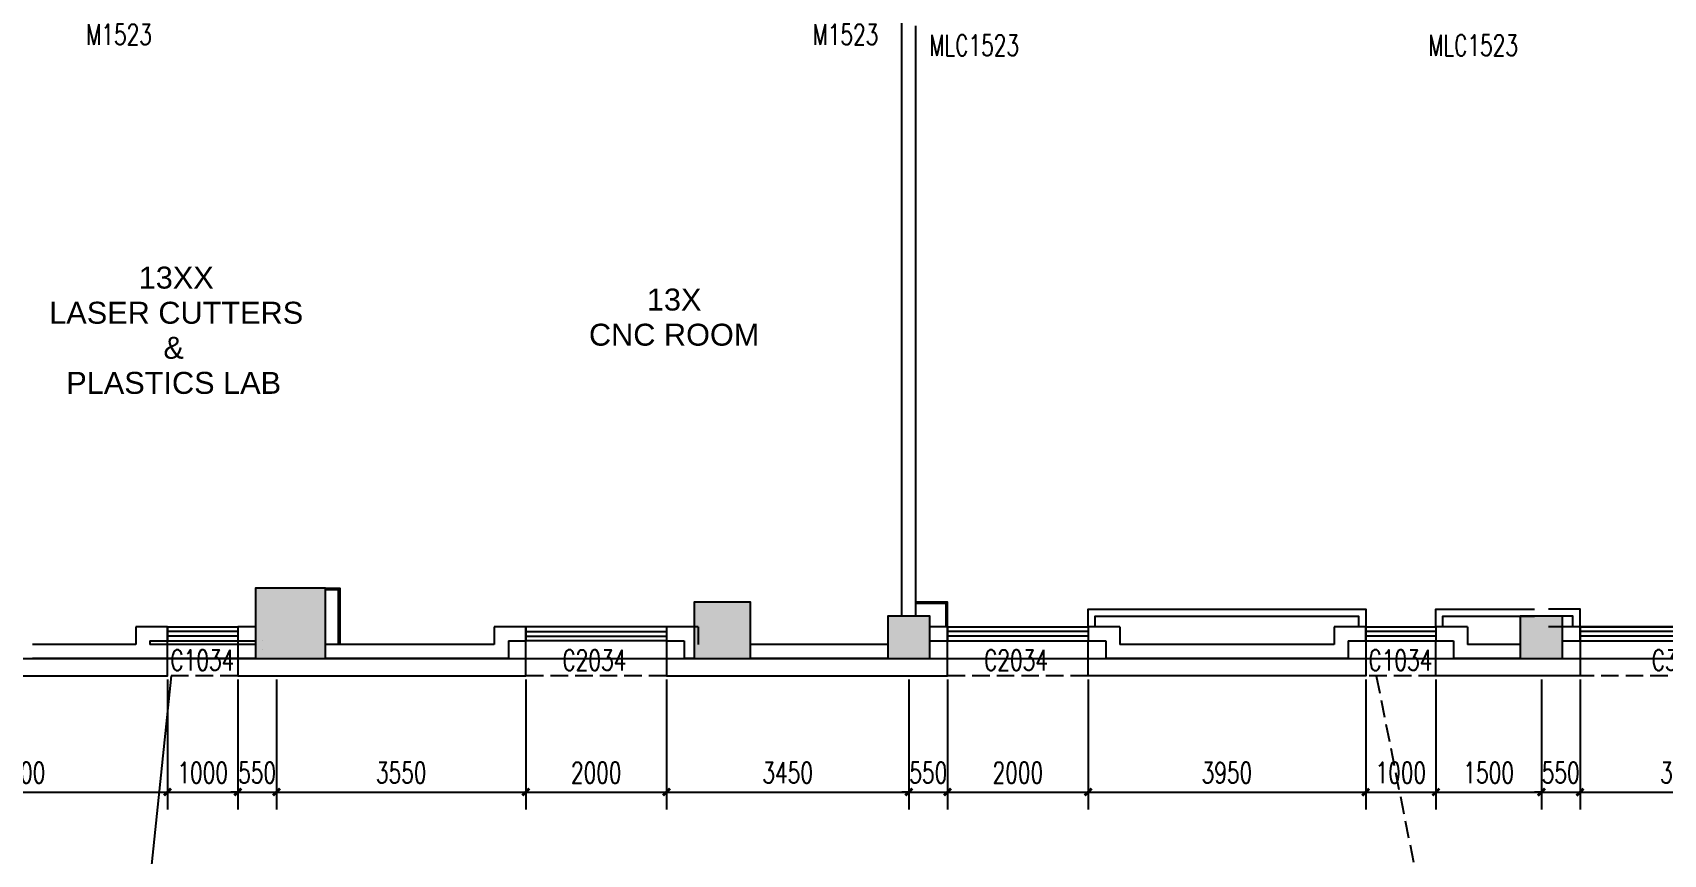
# Model space of a CAD drawing. Header units: inches. Extents: x -97096 to 280004, y -37912 to 97116.
# Drawn here: x 10030 to 33236, y -8789 to 2905 of the extents above; entities that cross this region are included whole.
import ezdxf
from ezdxf.enums import TextEntityAlignment as Align

# ---------------------------------------------------------------- set-up
doc = ezdxf.new("R2010")
doc.units = ezdxf.units.IN
doc.header["$LTSCALE"] = 1000
doc.header["$MEASUREMENT"] = 0
doc.linetypes.add('DASH', pattern=[0.35, 0.25, -0.1])
for name, color, linetype in [('A-DETL-NOTE', 1, 'Continuous'), ('an-furniture', 253, 'Continuous'), ('COLUMN', 2, 'Continuous'), ('PUB_DIM', 3, 'Continuous'), ('PUB_HATCH', 253, 'Continuous'), ('RAIL', 163, 'Continuous'), ('SEE', 5, 'Continuous'), ('SLAB', 60, 'Continuous'), ('STAIR', 3, 'Continuous'), ('SURFACE', 6, 'Continuous'), ('SURFACE-INT', 62, 'Continuous'), ('WALL', 2, 'Continuous'), ('WINDOW', 4, 'Continuous'), ('WINDOW_TEXT', 7, 'Continuous')]:
    doc.layers.add(name, color=color, linetype=linetype)
doc.styles.add('510p-01$0$Arial_2', font='arial.ttf', dxfattribs={"height": 6.392964})
doc.styles.add('_TCH_DIM_T3', font='SIMPLEX', dxfattribs={"width": 0.705882, "bigfont": 'GBCBIG'})
doc.styles.add('_TCH_WINDOW', font='SIMPLEX', dxfattribs={"bigfont": 'GBCBIG'})
doc.dimstyles.new('_TCH_ARCH&&100', dxfattribs={"dimtxt": 297.5, "dimasz": 100, "dimexe": 250, "dimexo": 300, "dimgap": 126.25, "dimtad": 1, "dimdec": 0, "dimzin": 0, "dimdsep": 46, "dimtxsty": '_TCH_DIM_T3', "dimblk": 'ARCHTICK', "dimcen": 0.09, "dimclrt": 7, "dimazin": 2, "dimtfac": 1, "dimtdec": 0, "dimtix": 1, "dimtmove": 2, "dimatfit": 3, "dimfxl": 1, "dimtolj": 1, "dimtzin": 0, "dimarcsym": 0})

# ---------------------------------------------------------------- blocks, each defined once
blk = doc.blocks.new('_ArchTick')
at = {"color": 0, "linetype": 'ByBlock', "const_width": 0.4}
blk.add_lwpolyline([(-0.5, -0.5), (0.5, 0.5)], dxfattribs=at)
blk = doc.blocks.new('*D334')
at = {"layer": 'Defpoints', "color": 0, "transparency": 16777216}
for p in [(32050, -6000), (35050, -6000), (35050, -7902)]:
    blk.add_point(p, dxfattribs=at)
at = {"layer": 'PUB_DIM', "color": 0, "lineweight": -2, "transparency": 16777216}
for p, q in [((32050, -6300), (32050, -8152)), ((35050, -6300), (35050, -8152)), ((32050, -7902), (35050, -7902))]:
    blk.add_line(p, q, dxfattribs=at)
at = {"layer": 'PUB_DIM', "color": 0, "lineweight": -2, "transparency": 16777216, "xscale": 100, "yscale": 100, "zscale": 100, "rotation": 180}
blk.add_blockref('_ArchTick', (32050, -7902), dxfattribs=at)
at = {"layer": 'PUB_DIM', "color": 0, "lineweight": -2, "transparency": 16777216, "xscale": 100, "yscale": 100, "zscale": 100}
blk.add_blockref('_ArchTick', (35050, -7902), dxfattribs=at)
at = {"layer": 'PUB_DIM', "color": 7, "transparency": 16777216, "insert": (33550, -7627), "char_height": 297.5, "attachment_point": 5, "style": '_TCH_DIM_T3'}
blk.add_mtext('\\A1;3000', dxfattribs=at)
blk = doc.blocks.new('*D335')
at = {"layer": 'Defpoints', "color": 0, "transparency": 16777216}
for p in [(31500, -6000), (32050, -6000), (32050, -7902)]:
    blk.add_point(p, dxfattribs=at)
at = {"layer": 'PUB_DIM', "color": 0, "lineweight": -2, "transparency": 16777216}
for p, q in [((31500, -6300), (31500, -8152)), ((32050, -6300), (32050, -8152)), ((31500, -7902), (31400, -7902)), ((31500, -7902), (32050, -7902)), ((32050, -7902), (32150, -7902))]:
    blk.add_line(p, q, dxfattribs=at)
at = {"layer": 'PUB_DIM', "color": 0, "lineweight": -2, "transparency": 16777216, "xscale": 100, "yscale": 100, "zscale": 100}
blk.add_blockref('_ArchTick', (31500, -7902), dxfattribs=at)
at = {"layer": 'PUB_DIM', "color": 0, "lineweight": -2, "transparency": 16777216, "xscale": 100, "yscale": 100, "zscale": 100, "rotation": 180}
blk.add_blockref('_ArchTick', (32050, -7902), dxfattribs=at)
at = {"layer": 'PUB_DIM', "color": 7, "transparency": 16777216, "insert": (31775, -7627), "char_height": 297.5, "attachment_point": 5, "style": '_TCH_DIM_T3'}
blk.add_mtext('\\A1;550', dxfattribs=at)
blk = doc.blocks.new('*D336')
at = {"layer": 'Defpoints', "color": 0, "transparency": 16777216}
for p in [(30000, -6000), (31500, -6000), (31500, -7902)]:
    blk.add_point(p, dxfattribs=at)
at = {"layer": 'PUB_DIM', "color": 0, "lineweight": -2, "transparency": 16777216}
for p, q in [((30000, -6300), (30000, -8152)), ((31500, -6300), (31500, -8152)), ((30000, -7902), (31500, -7902))]:
    blk.add_line(p, q, dxfattribs=at)
at = {"layer": 'PUB_DIM', "color": 0, "lineweight": -2, "transparency": 16777216, "xscale": 100, "yscale": 100, "zscale": 100, "rotation": 180}
blk.add_blockref('_ArchTick', (30000, -7902), dxfattribs=at)
at = {"layer": 'PUB_DIM', "color": 0, "lineweight": -2, "transparency": 16777216, "xscale": 100, "yscale": 100, "zscale": 100}
blk.add_blockref('_ArchTick', (31500, -7902), dxfattribs=at)
at = {"layer": 'PUB_DIM', "color": 7, "transparency": 16777216, "insert": (30750, -7627), "char_height": 297.5, "attachment_point": 5, "style": '_TCH_DIM_T3'}
blk.add_mtext('\\A1;1500', dxfattribs=at)
blk = doc.blocks.new('*D337')
at = {"layer": 'Defpoints', "color": 0, "transparency": 16777216}
for p in [(29000, -6000), (30000, -6000), (30000, -7902)]:
    blk.add_point(p, dxfattribs=at)
at = {"layer": 'PUB_DIM', "color": 0, "lineweight": -2, "transparency": 16777216}
for p, q in [((29000, -6300), (29000, -8152)), ((30000, -6300), (30000, -8152)), ((29000, -7902), (30000, -7902))]:
    blk.add_line(p, q, dxfattribs=at)
at = {"layer": 'PUB_DIM', "color": 0, "lineweight": -2, "transparency": 16777216, "xscale": 100, "yscale": 100, "zscale": 100, "rotation": 180}
blk.add_blockref('_ArchTick', (29000, -7902), dxfattribs=at)
at = {"layer": 'PUB_DIM', "color": 0, "lineweight": -2, "transparency": 16777216, "xscale": 100, "yscale": 100, "zscale": 100}
blk.add_blockref('_ArchTick', (30000, -7902), dxfattribs=at)
at = {"layer": 'PUB_DIM', "color": 7, "transparency": 16777216, "insert": (29500, -7627), "char_height": 297.5, "attachment_point": 5, "style": '_TCH_DIM_T3'}
blk.add_mtext('\\A1;1000', dxfattribs=at)
blk = doc.blocks.new('*D338')
at = {"layer": 'Defpoints', "color": 0, "transparency": 16777216}
for p in [(25050, -6000), (29000, -6000), (29000, -7902)]:
    blk.add_point(p, dxfattribs=at)
at = {"layer": 'PUB_DIM', "color": 0, "lineweight": -2, "transparency": 16777216}
for p, q in [((25050, -6300), (25050, -8152)), ((29000, -6300), (29000, -8152)), ((25050, -7902), (29000, -7902))]:
    blk.add_line(p, q, dxfattribs=at)
at = {"layer": 'PUB_DIM', "color": 0, "lineweight": -2, "transparency": 16777216, "xscale": 100, "yscale": 100, "zscale": 100, "rotation": 180}
blk.add_blockref('_ArchTick', (25050, -7902), dxfattribs=at)
at = {"layer": 'PUB_DIM', "color": 0, "lineweight": -2, "transparency": 16777216, "xscale": 100, "yscale": 100, "zscale": 100}
blk.add_blockref('_ArchTick', (29000, -7902), dxfattribs=at)
at = {"layer": 'PUB_DIM', "color": 7, "transparency": 16777216, "insert": (27025, -7627), "char_height": 297.5, "attachment_point": 5, "style": '_TCH_DIM_T3'}
blk.add_mtext('\\A1;3950', dxfattribs=at)
blk = doc.blocks.new('*D339')
at = {"layer": 'Defpoints', "color": 0, "transparency": 16777216}
for p in [(23050, -6000), (25050, -6000), (25050, -7902)]:
    blk.add_point(p, dxfattribs=at)
at = {"layer": 'PUB_DIM', "color": 0, "lineweight": -2, "transparency": 16777216}
for p, q in [((23050, -6300), (23050, -8152)), ((25050, -6300), (25050, -8152)), ((23050, -7902), (25050, -7902))]:
    blk.add_line(p, q, dxfattribs=at)
at = {"layer": 'PUB_DIM', "color": 0, "lineweight": -2, "transparency": 16777216, "xscale": 100, "yscale": 100, "zscale": 100, "rotation": 180}
blk.add_blockref('_ArchTick', (23050, -7902), dxfattribs=at)
at = {"layer": 'PUB_DIM', "color": 0, "lineweight": -2, "transparency": 16777216, "xscale": 100, "yscale": 100, "zscale": 100}
blk.add_blockref('_ArchTick', (25050, -7902), dxfattribs=at)
at = {"layer": 'PUB_DIM', "color": 7, "transparency": 16777216, "insert": (24050, -7627), "char_height": 297.5, "attachment_point": 5, "style": '_TCH_DIM_T3'}
blk.add_mtext('\\A1;2000', dxfattribs=at)
blk = doc.blocks.new('*D340')
at = {"layer": 'Defpoints', "color": 0, "transparency": 16777216}
for p in [(22500, -6000), (23050, -6000), (23050, -7902)]:
    blk.add_point(p, dxfattribs=at)
at = {"layer": 'PUB_DIM', "color": 0, "lineweight": -2, "transparency": 16777216}
for p, q in [((22500, -6300), (22500, -8152)), ((23050, -6300), (23050, -8152)), ((22500, -7902), (22400, -7902)), ((22500, -7902), (23050, -7902)), ((23050, -7902), (23150, -7902))]:
    blk.add_line(p, q, dxfattribs=at)
at = {"layer": 'PUB_DIM', "color": 0, "lineweight": -2, "transparency": 16777216, "xscale": 100, "yscale": 100, "zscale": 100}
blk.add_blockref('_ArchTick', (22500, -7902), dxfattribs=at)
at = {"layer": 'PUB_DIM', "color": 0, "lineweight": -2, "transparency": 16777216, "xscale": 100, "yscale": 100, "zscale": 100, "rotation": 180}
blk.add_blockref('_ArchTick', (23050, -7902), dxfattribs=at)
at = {"layer": 'PUB_DIM', "color": 7, "transparency": 16777216, "insert": (22775, -7627), "char_height": 297.5, "attachment_point": 5, "style": '_TCH_DIM_T3'}
blk.add_mtext('\\A1;550', dxfattribs=at)
blk = doc.blocks.new('*D341')
at = {"layer": 'Defpoints', "color": 0, "transparency": 16777216}
for p in [(19050, -6000), (22500, -6000), (22500, -7902)]:
    blk.add_point(p, dxfattribs=at)
at = {"layer": 'PUB_DIM', "color": 0, "lineweight": -2, "transparency": 16777216}
for p, q in [((19050, -6300), (19050, -8152)), ((22500, -6300), (22500, -8152)), ((19050, -7902), (22500, -7902))]:
    blk.add_line(p, q, dxfattribs=at)
at = {"layer": 'PUB_DIM', "color": 0, "lineweight": -2, "transparency": 16777216, "xscale": 100, "yscale": 100, "zscale": 100, "rotation": 180}
blk.add_blockref('_ArchTick', (19050, -7902), dxfattribs=at)
at = {"layer": 'PUB_DIM', "color": 0, "lineweight": -2, "transparency": 16777216, "xscale": 100, "yscale": 100, "zscale": 100}
blk.add_blockref('_ArchTick', (22500, -7902), dxfattribs=at)
at = {"layer": 'PUB_DIM', "color": 7, "transparency": 16777216, "insert": (20775, -7627), "char_height": 297.5, "attachment_point": 5, "style": '_TCH_DIM_T3'}
blk.add_mtext('\\A1;3450', dxfattribs=at)
blk = doc.blocks.new('*D342')
at = {"layer": 'Defpoints', "color": 0, "transparency": 16777216}
for p in [(17050, -6000), (19050, -6000), (19050, -7902)]:
    blk.add_point(p, dxfattribs=at)
at = {"layer": 'PUB_DIM', "color": 0, "lineweight": -2, "transparency": 16777216}
for p, q in [((17050, -6300), (17050, -8152)), ((19050, -6300), (19050, -8152)), ((17050, -7902), (19050, -7902))]:
    blk.add_line(p, q, dxfattribs=at)
at = {"layer": 'PUB_DIM', "color": 0, "lineweight": -2, "transparency": 16777216, "xscale": 100, "yscale": 100, "zscale": 100, "rotation": 180}
blk.add_blockref('_ArchTick', (17050, -7902), dxfattribs=at)
at = {"layer": 'PUB_DIM', "color": 0, "lineweight": -2, "transparency": 16777216, "xscale": 100, "yscale": 100, "zscale": 100}
blk.add_blockref('_ArchTick', (19050, -7902), dxfattribs=at)
at = {"layer": 'PUB_DIM', "color": 7, "transparency": 16777216, "insert": (18050, -7627), "char_height": 297.5, "attachment_point": 5, "style": '_TCH_DIM_T3'}
blk.add_mtext('\\A1;2000', dxfattribs=at)
blk = doc.blocks.new('*D343')
at = {"layer": 'Defpoints', "color": 0, "transparency": 16777216}
for p in [(13500, -6000), (17050, -6000), (17050, -7902)]:
    blk.add_point(p, dxfattribs=at)
at = {"layer": 'PUB_DIM', "color": 0, "lineweight": -2, "transparency": 16777216}
for p, q in [((13500, -6300), (13500, -8152)), ((17050, -6300), (17050, -8152)), ((13500, -7902), (17050, -7902))]:
    blk.add_line(p, q, dxfattribs=at)
at = {"layer": 'PUB_DIM', "color": 0, "lineweight": -2, "transparency": 16777216, "xscale": 100, "yscale": 100, "zscale": 100, "rotation": 180}
blk.add_blockref('_ArchTick', (13500, -7902), dxfattribs=at)
at = {"layer": 'PUB_DIM', "color": 0, "lineweight": -2, "transparency": 16777216, "xscale": 100, "yscale": 100, "zscale": 100}
blk.add_blockref('_ArchTick', (17050, -7902), dxfattribs=at)
at = {"layer": 'PUB_DIM', "color": 7, "transparency": 16777216, "insert": (15275, -7627), "char_height": 297.5, "attachment_point": 5, "style": '_TCH_DIM_T3'}
blk.add_mtext('\\A1;3550', dxfattribs=at)
blk = doc.blocks.new('*D344')
at = {"layer": 'Defpoints', "color": 0, "transparency": 16777216}
for p in [(12950, -6000), (13500, -6000), (13500, -7902)]:
    blk.add_point(p, dxfattribs=at)
at = {"layer": 'PUB_DIM', "color": 0, "lineweight": -2, "transparency": 16777216}
for p, q in [((12950, -6300), (12950, -8152)), ((13500, -6300), (13500, -8152)), ((12950, -7902), (12850, -7902)), ((12950, -7902), (13500, -7902)), ((13500, -7902), (13600, -7902))]:
    blk.add_line(p, q, dxfattribs=at)
at = {"layer": 'PUB_DIM', "color": 0, "lineweight": -2, "transparency": 16777216, "xscale": 100, "yscale": 100, "zscale": 100}
blk.add_blockref('_ArchTick', (12950, -7902), dxfattribs=at)
at = {"layer": 'PUB_DIM', "color": 0, "lineweight": -2, "transparency": 16777216, "xscale": 100, "yscale": 100, "zscale": 100, "rotation": 180}
blk.add_blockref('_ArchTick', (13500, -7902), dxfattribs=at)
at = {"layer": 'PUB_DIM', "color": 7, "transparency": 16777216, "insert": (13225, -7627), "char_height": 297.5, "attachment_point": 5, "style": '_TCH_DIM_T3'}
blk.add_mtext('\\A1;550', dxfattribs=at)
blk = doc.blocks.new('*D345')
at = {"layer": 'Defpoints', "color": 0, "transparency": 16777216}
for p in [(11950, -6000), (12950, -6000), (12950, -7902)]:
    blk.add_point(p, dxfattribs=at)
at = {"layer": 'PUB_DIM', "color": 0, "lineweight": -2, "transparency": 16777216}
for p, q in [((11950, -6300), (11950, -8152)), ((12950, -6300), (12950, -8152)), ((11950, -7902), (12950, -7902))]:
    blk.add_line(p, q, dxfattribs=at)
at = {"layer": 'PUB_DIM', "color": 0, "lineweight": -2, "transparency": 16777216, "xscale": 100, "yscale": 100, "zscale": 100, "rotation": 180}
blk.add_blockref('_ArchTick', (11950, -7902), dxfattribs=at)
at = {"layer": 'PUB_DIM', "color": 0, "lineweight": -2, "transparency": 16777216, "xscale": 100, "yscale": 100, "zscale": 100}
blk.add_blockref('_ArchTick', (12950, -7902), dxfattribs=at)
at = {"layer": 'PUB_DIM', "color": 7, "transparency": 16777216, "insert": (12450, -7627), "char_height": 297.5, "attachment_point": 5, "style": '_TCH_DIM_T3'}
blk.add_mtext('\\A1;1000', dxfattribs=at)
blk = doc.blocks.new('*D346')
at = {"layer": 'Defpoints', "color": 0, "transparency": 16777216}
for p in [(7750, -6000), (11950, -6000), (11950, -7902)]:
    blk.add_point(p, dxfattribs=at)
at = {"layer": 'PUB_DIM', "color": 0, "lineweight": -2, "transparency": 16777216}
for p, q in [((7750, -6300), (7750, -8152)), ((11950, -6300), (11950, -8152)), ((7750, -7902), (11950, -7902))]:
    blk.add_line(p, q, dxfattribs=at)
at = {"layer": 'PUB_DIM', "color": 0, "lineweight": -2, "transparency": 16777216, "xscale": 100, "yscale": 100, "zscale": 100, "rotation": 180}
blk.add_blockref('_ArchTick', (7750, -7902), dxfattribs=at)
at = {"layer": 'PUB_DIM', "color": 0, "lineweight": -2, "transparency": 16777216, "xscale": 100, "yscale": 100, "zscale": 100}
blk.add_blockref('_ArchTick', (11950, -7902), dxfattribs=at)
at = {"layer": 'PUB_DIM', "color": 7, "transparency": 16777216, "insert": (9850, -7627), "char_height": 297.5, "attachment_point": 5, "style": '_TCH_DIM_T3'}
blk.add_mtext('\\A1;4200', dxfattribs=at)
blk = doc.blocks.new('_FZH')
blk.add_lwpolyline([(-0.5, -0.5), (0.5, -0.5), (0.5, 0.5), (-0.5, 0.5)], close=True)
at = {"layer": 'PUB_HATCH'}
blk.add_solid([(-0.5, -0.5), (0.5, -0.5), (-0.5, 0.5), (0.5, 0.5)], dxfattribs=at)
blk = doc.blocks.new('$TCHSYS$WIN2D')
for p, q in [((-0.5, 0.5), (0.5, 0.5)), ((-0.5, 0.5), (-0.5, -0.5)), ((0.5, 0.5), (0.5, -0.5)), ((0.5, 0.1667), (-0.5, 0.1667)), ((0.5, -0.1667), (-0.5, -0.1667)), ((-0.5, -0.5), (0.5, -0.5))]:
    blk.add_line(p, q)
blk = doc.blocks.new('$DorLib2D$00000002')
for p, q in [((-0.5, 0), (-0.5, 0.4875)), ((-0.475, 0.4875), (-0.5, 0.4875)), ((-0.475, 0), (-0.475, 0.4875)), ((0.475, 0), (0.475, 0.4875)), ((0.475, 0.4875), (0.5, 0.4875)), ((0.5, 0), (0.5, 0.4875)), ((-0.5, 0), (-0.475, 0)), ((0.5, 0), (0.475, 0))]:
    blk.add_line(p, q)
at = {"lineweight": 13}
for centre, start, end in [((-0.4875, 0), 0, 88.53072), ((0.4875, 0), 91.46928, 180)]:
    blk.add_arc(centre, 0.4875, start, end, dxfattribs=at)
blk = doc.blocks.new('510p-01$0$material tag')

msp = doc.modelspace()

# ---------------------------------------------------------------- linework, layer by layer
at = {"layer": 'an-furniture'}
msp.add_line((40800, -5550), (31600, -5550), dxfattribs=at)
at = {"layer": 'RAIL'}
msp.add_lwpolyline([(12000, -6250.1), (9108.4, -34000.1), (-9108.5, -34000.1), (-12000.1, -6250.1)], dxfattribs=at)
at = {"layer": 'SEE', "linetype": 'DASH'}
for p, q in [((12950, -6250), (11950, -6250)), ((19050, -6250), (17050, -6250)), ((25050, -6250), (23050, -6250)), ((30000, -6250), (29000, -6250)), ((35050, -6250), (32050, -6250))]:
    msp.add_line(p, q, dxfattribs=at)
msp.add_lwpolyline([(29150.5, -6250), (31500, -18000.4), (-31500, -18000.4), (-29483.5, -7915)], dxfattribs=at)
at = {"layer": 'SLAB'}
msp.add_lwpolyline([(-6722.7, -1500), (6722.7, -1500), (7030.7, 40), (9380, 40), (9380, -6000), (41200, -6000), (41200, 6000), (16750, 6000), (16750, 12000), (56200, 12000), (56200, 24000), (16750, 24000), (16750, 30000)], dxfattribs=at)
at = {"layer": 'STAIR', "linetype": 'DASH'}
msp.add_lwpolyline([(29150.5, -6250), (31500, -18000.4), (-31500, -18000.4), (-29483.5, -7915)], dxfattribs=at)
at = {"layer": 'SURFACE'}
for points in [[(9200, -5800), (9200, -5550), (7500, -5550), (7500, -6250), (11950, -6250), (11950, -5750)], [(12950, -5750), (12950, -6250), (17050, -6250), (17050, -5750)], [(19050, -5750), (19050, -6250), (23050, -6250), (23050, -5750)], [(29000, -5750), (29000, -6250), (25050, -6250), (25050, -5750)], [(32050, -5750), (32050, -6250), (30000, -6250), (30000, -5750)]]:
    msp.add_lwpolyline(points, dxfattribs=at)
at = {"layer": 'SURFACE-INT'}
for points in [[(14200, -5000), (14400, -5000), (14400, -5800)], [(14200, -5020), (14380, -5020), (14380, -5800)], [(23050, -5550), (23050, -5200), (22600, -5200)], [(23030, -5550), (23030, -5220), (22600, -5220)], [(25050, -5550), (25050, -5300), (29000, -5300), (29000, -5550)], [(30000, -5550), (30000, -5300), (31400, -5300)], [(32050, -5550), (32050, -5300), (31600, -5300)], [(25150, -5550), (25150, -5400), (28900, -5400), (28900, -5550)], [(30100, -5550), (30100, -5400), (31400, -5400)], [(31950, -5550), (31950, -5400), (31600, -5400)]]:
    msp.add_lwpolyline(points, dxfattribs=at)
at = {"layer": 'WALL'}
for p, q in [((22400, -5400), (22400, 3200)), ((22600, -5400), (22600, 3000)), ((11500, -5550), (11500, -5800)), ((11950, -5550), (11500, -5550)), ((11950, -5750), (11950, -5550)), ((13200, -5550), (12950, -5550)), ((12950, -5550), (12950, -5750)), ((17050, -5550), (16600, -5550)), ((16600, -5550), (16600, -5800)), ((17050, -5750), (17050, -5550)), ((19500, -5550), (19050, -5550)), ((19050, -5550), (19050, -5750)), ((19500, -5550), (19500, -5800)), ((23050, -5550), (22800, -5550)), ((23050, -5750), (23050, -5550)), ((25500, -5550), (25050, -5550)), ((25050, -5550), (25050, -5750)), ((25500, -5550), (25500, -5800)), ((28550, -5550), (28550, -5800)), ((29000, -5550), (28550, -5550)), ((29000, -5750), (29000, -5550)), ((30450, -5550), (30000, -5550)), ((30000, -5550), (30000, -5750)), ((30450, -5550), (30450, -5800)), ((32050, -5550), (31800, -5550)), ((32050, -5750), (32050, -5550)), ((11500, -5800), (10030, -5800)), ((11700, -5750), (11700, -5800)), ((11700, -5750), (11950, -5750)), ((13200, -5800), (11700, -5800)), ((12950, -5750), (13200, -5750)), ((13300, -5750), (13300, -5750)), ((16600, -5800), (14200, -5800)), ((16800, -5750), (17050, -5750)), ((16800, -5750), (16800, -6000)), ((19050, -5750), (19300, -5750)), ((19300, -5750), (19300, -6000)), ((22200, -5800), (20245, -5800)), ((22800, -5750), (23050, -5750)), ((25050, -5750), (25300, -5750)), ((25300, -5750), (25300, -6000)), ((28550, -5800), (25500, -5800)), ((28750, -5750), (28750, -6000)), ((28750, -5750), (29000, -5750)), ((30000, -5750), (30250, -5750)), ((30250, -5750), (30250, -6000)), ((31200, -5800), (30450, -5800)), ((31800, -5750), (32050, -5750)), ((11600, -6000), (10030, -6000)), ((13200, -6000), (11600, -6000)), ((13300, -5875), (13300, -5875)), ((13300, -6000), (13300, -6000)), ((16800, -6000), (14200, -6000)), ((19445, -6000), (19300, -6000)), ((22200, -6000), (20245, -6000)), ((28750, -6000), (25300, -6000)), ((31200, -6000), (30250, -6000))]:
    msp.add_line(p, q, dxfattribs=at)

# ---------------------------------------------------------------- block references
at = {"layer": 'A-DETL-NOTE'}
ref = msp.add_blockref('510p-01$0$material tag', (-168306.3, -76413.6), dxfattribs=dict(at, xscale=3.125, yscale=3.125, zscale=3.125))
ref.add_attrib('ROOM_TAG', '13XX', dxfattribs={"layer": '0', "height": 312.5, "style": '510p-01$0$Arial_2'}).set_placement((12073.4, -581.4), align=Align.MIDDLE_CENTER)
ref.add_attrib('NAME_ENG', 'LASER CUTTERS', dxfattribs={"layer": '0', "height": 312.5, "style": '510p-01$0$Arial_2'}).set_placement((12073.4, -1081.4), align=Align.MIDDLE_CENTER)
ref = msp.add_blockref('510p-01$0$material tag', (-161220.5, -76725.8), dxfattribs=dict(at, xscale=3.125, yscale=3.125, zscale=3.125))
ref.add_attrib('ROOM_TAG', '13X', dxfattribs={"layer": '0', "height": 312.5, "style": '510p-01$0$Arial_2'}).set_placement((19159.2, -893.6), align=Align.MIDDLE_CENTER)
ref.add_attrib('NAME_ENG', 'CNC ROOM', dxfattribs={"layer": '0', "height": 312.5, "style": '510p-01$0$Arial_2'}).set_placement((19159.2, -1393.6), align=Align.MIDDLE_CENTER)
ref = msp.add_blockref('510p-01$0$material tag', (-168342.3, -77411.5), dxfattribs=dict(at, xscale=3.125, yscale=3.125, zscale=3.125))
ref.add_attrib('ROOM_TAG', '&', dxfattribs={"layer": '0', "height": 312.5, "style": '510p-01$0$Arial_2'}).set_placement((12037.4, -1579.4), align=Align.MIDDLE_CENTER)
ref.add_attrib('NAME_ENG', 'PLASTICS LAB', dxfattribs={"layer": '0', "height": 312.5, "style": '510p-01$0$Arial_2'}).set_placement((12037.4, -2079.4), align=Align.MIDDLE_CENTER)
at = {"layer": 'COLUMN', "xscale": 1000, "yscale": 1000, "zscale": 1000, "rotation": 359.9999999999999}
msp.add_blockref('_FZH', (13700, -5500), dxfattribs=at)
at = {"layer": 'COLUMN'}
for p, xscale, yscale, zscale in [((19845, -5600), 800, 800, 800), ((22500, -5700), 600, 600, 600), ((31500, -5700), 600, 600, 600)]:
    msp.add_blockref('_FZH', p, dxfattribs=dict(at, xscale=xscale, yscale=yscale, zscale=zscale))
at = {"layer": 'WINDOW'}
ref = msp.add_blockref('$DorLib2D$00000002', (11261.4, 3202.8), dxfattribs=dict(at, xscale=-1500, yscale=-1500, zscale=-1500, rotation=180))
ref.add_attrib('A', 'M1523', (10791.4, 2729), dxfattribs={"layer": 'WINDOW_TEXT', "height": 297.5, "style": '_TCH_WINDOW', "width": 0.705882})
ref = msp.add_blockref('$DorLib2D$00000002', (21600, 3202.8), dxfattribs=dict(at, xscale=-1500, yscale=-1500, zscale=-1500, rotation=180))
ref.add_attrib('A', 'M1523', (21130, 2729), dxfattribs={"layer": 'WINDOW_TEXT', "height": 297.5, "style": '_TCH_WINDOW', "width": 0.705882})
ref = msp.add_blockref('$TCHSYS$WIN2D', (12450, -5650), dxfattribs=dict(at, xscale=-1000, yscale=-200, zscale=-1000, rotation=180))
ref.add_attrib('A', 'C1034', (11990, -6173.8), dxfattribs={"layer": 'WINDOW_TEXT', "height": 297.5, "style": '_TCH_WINDOW', "width": 0.705882})
ref = msp.add_blockref('$TCHSYS$WIN2D', (18050, -5650), dxfattribs=dict(at, xscale=2000, yscale=-200, zscale=2000, rotation=180))
ref.add_attrib('A', 'C2034', (17570, -6173.8), dxfattribs={"layer": 'WINDOW_TEXT', "height": 297.5, "style": '_TCH_WINDOW', "width": 0.705882})
ref = msp.add_blockref('$TCHSYS$WIN2D', (24050, -5650), dxfattribs=dict(at, xscale=-2000, yscale=-200, zscale=-2000, rotation=180))
ref.add_attrib('A', 'C2034', (23570, -6173.8), dxfattribs={"layer": 'WINDOW_TEXT', "height": 297.5, "style": '_TCH_WINDOW', "width": 0.705882})
ref = msp.add_blockref('$TCHSYS$WIN2D', (29500, -5650), dxfattribs=dict(at, xscale=-1000, yscale=-200, zscale=-1000, rotation=180))
ref.add_attrib('A', 'C1034', (29040, -6173.8), dxfattribs={"layer": 'WINDOW_TEXT', "height": 297.5, "style": '_TCH_WINDOW', "width": 0.705882})
ref = msp.add_blockref('$TCHSYS$WIN2D', (33550, -5650), dxfattribs=dict(at, xscale=-3000, yscale=-200, zscale=-3000, rotation=180))
ref.add_attrib('A', 'C3034', (33070, -6173.8), dxfattribs={"layer": 'WINDOW_TEXT', "height": 297.5, "style": '_TCH_WINDOW', "width": 0.705882})

# ---------------------------------------------------------------- texts
at = {"layer": 'WINDOW_TEXT', "style": '_TCH_WINDOW', "width": 0.705882}
for p in [(22790, 2576.2), (29890, 2576.2)]:
    msp.add_text('MLC1523', height=297.5, dxfattribs=at).set_placement(p)

# ---------------------------------------------------------------- dimensions: what is measured, and where the dimension line sits
at = {"layer": 'PUB_DIM'}
for p1, p2, picture, middle in [((7750.2, -6000), (11950, -6000), '*D346', (9850.1, -7627.4)), ((11950, -6000), (12950, -6000), '*D345', (12450, -7627.4)), ((12950, -6000), (13500, -6000), '*D344', (13225, -7627.4)), ((13500, -6000), (17050, -6000), '*D343', (15275, -7627.4)), ((17050, -6000), (19050, -6000), '*D342', (18050, -7627.4)), ((19050, -6000), (22500, -6000), '*D341', (20775, -7627.4)), ((22500, -6000), (23050, -6000), '*D340', (22775, -7627.4)), ((23050, -6000), (25050, -6000), '*D339', (24050, -7627.4)), ((25050, -6000), (29000, -6000), '*D338', (27025, -7627.4)), ((29000, -6000), (30000, -6000), '*D337', (29500, -7627.4)), ((30000, -6000), (31500, -6000), '*D336', (30750, -7627.4)), ((31500, -6000), (32050, -6000), '*D335', (31775, -7627.4)), ((32050, -6000), (35050, -6000), '*D334', (33550, -7627.4))]:
    dim = msp.add_aligned_dim(p1=p1, p2=p2, distance=-1902.4, dimstyle='_TCH_ARCH&&100', dxfattribs=at)
    dim.commit()
    dim.dimension.update_dxf_attribs({"geometry": picture, "text_midpoint": middle})

doc.saveas('drawing.dxf')
